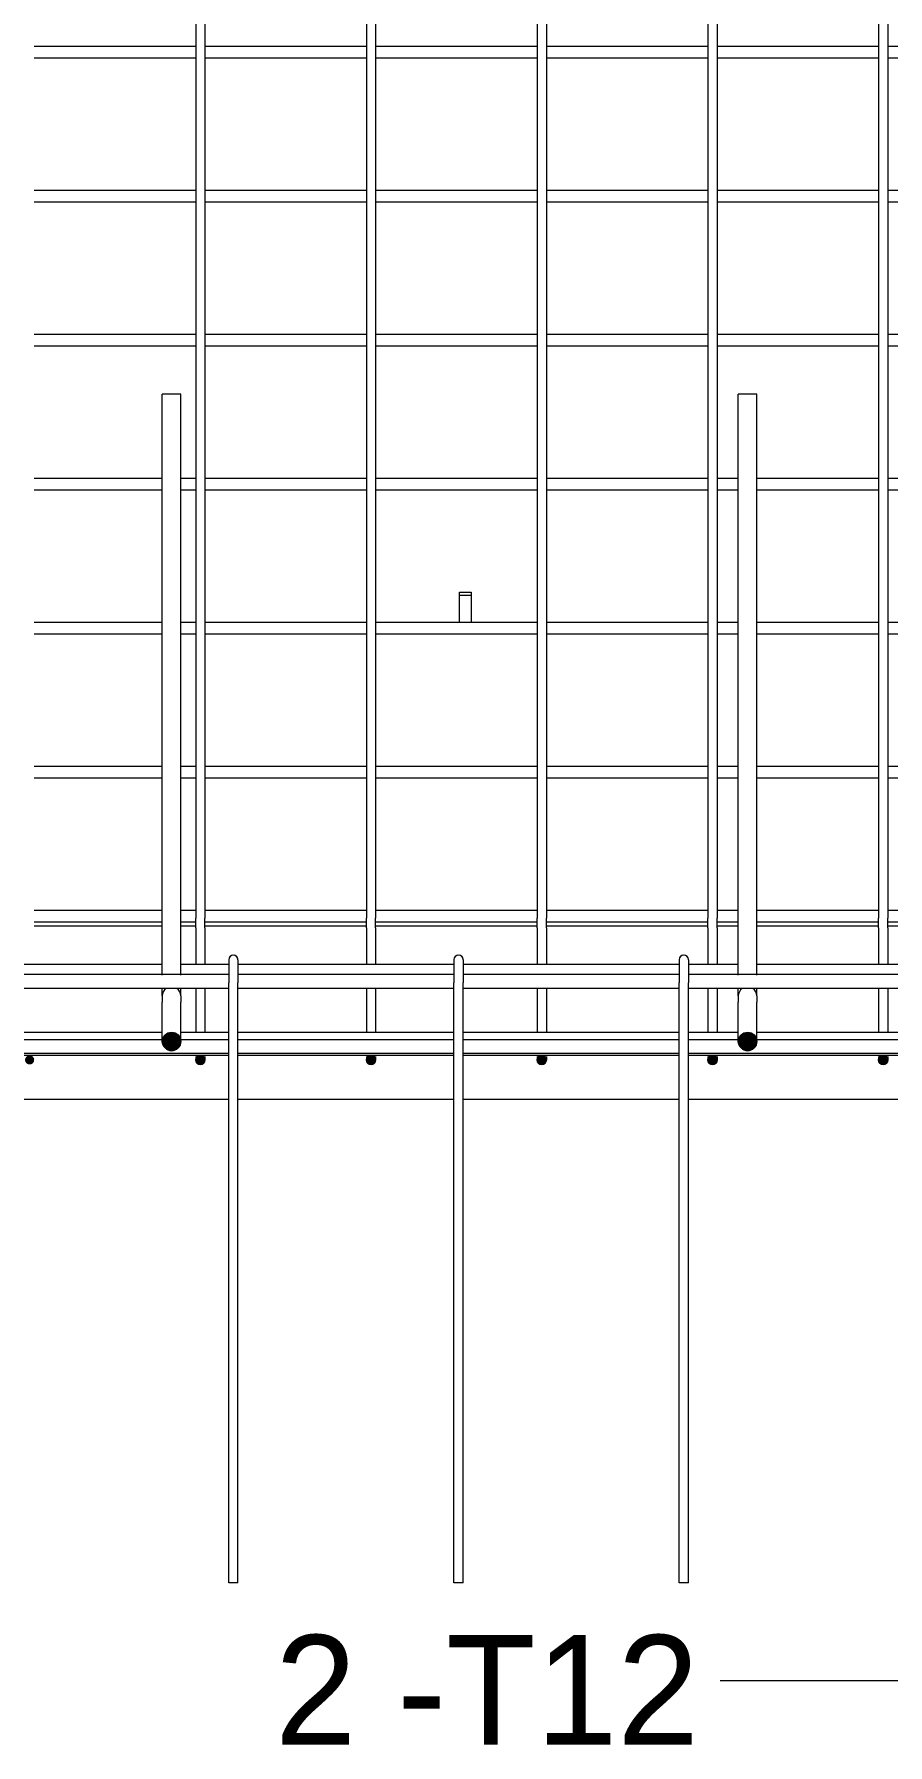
# Model space of a CAD drawing. Header units: millimetres. Extents: x 61914 to 85282, y 2378 to 28606.
# Drawn here: x 64829 to 65570, y 24490 to 25975 of the extents above; entities that cross this region are included whole.
import ezdxf

# ---------------------------------------------------------------- set-up
doc = ezdxf.new("R2010")
doc.units = ezdxf.units.MM
for name, color, linetype, lineweight in [('A-FLOR', 192, 'Continuous', 18), ('A-GENM', 13, 'Continuous', 18), ('S-RBAR', 171, 'Continuous', 18), ('S-RBAR-IDEN', 171, 'Continuous', 9)]:
    doc.layers.add(name, color=color, linetype=linetype, lineweight=lineweight)
doc.styles.add('Nirmala UI', font='Nirmala.ttf', dxfattribs={"height": 95.25})

# ---------------------------------------------------------------- blocks, each defined once
blk = doc.blocks.new('RR spread anchor face based - RR-SA-2_5-150-V1-Elevation Top1')
at = {"layer": 'A-GENM'}
for p, q in [((66318, 25487.9), (66318, 25490.4)), ((66318, 25490.4), (66328, 25490.4)), ((66318, 25464.4), (66318, 25487.9)), ((66318, 25487.9), (66328, 25487.9)), ((66328, 25490.4), (66328, 25487.9)), ((66328, 25487.9), (66328, 25464.4))]:
    blk.add_line(p, q, dxfattribs=at)

msp = doc.modelspace()

# ---------------------------------------------------------------- hatches: boundary and pattern name
at = {"layer": 'S-RBAR'}
h = msp.add_hatch(color=256, dxfattribs=at)
edge = h.paths.add_edge_path()
edge.add_arc((64948.04259, 25100.39395), 8, 0, 360)
for points in [[(64950.51472, 25092.78549), (64956.04259, 25100.39395), (64950.51472, 25108.0024), (64941.57045, 25105.09623), (64941.57045, 25095.69167)], [(65450.51472, 25092.78549), (65456.04259, 25100.39395), (65450.51472, 25108.0024), (65441.57045, 25105.09623), (65441.57045, 25095.69167)], [(64973.04259, 25080.39395), (64977.04259, 25084.39395), (64973.04259, 25088.39395), (64969.04259, 25084.39395)], [(65121.2244, 25080.39395), (65125.2244, 25084.39395), (65121.2244, 25088.39395), (65117.2244, 25084.39395)], [(65269.40622, 25080.39395), (65273.40622, 25084.39395), (65269.40622, 25088.39395), (65265.40622, 25084.39395)], [(65417.58804, 25080.39395), (65421.58804, 25084.39395), (65417.58804, 25088.39395), (65413.58804, 25084.39395)], [(65565.76986, 25080.39395), (65569.76986, 25084.39395), (65565.76986, 25088.39395), (65561.76986, 25084.39395), (65562.71495, 25083.44885)]]:
    msp.add_hatch(color=256, dxfattribs=at).paths.add_polyline_path(points)
h = msp.add_hatch(color=256, dxfattribs=at)
edge = h.paths.add_edge_path()
edge.add_arc((65448.04259, 25100.39395), 8, 0, 360)
h = msp.add_hatch(color=256, dxfattribs=at)
edge = h.paths.add_edge_path()
edge.add_arc((64824.86077, 25084.39395), 4, 0, 360)
h = msp.add_hatch(color=256, dxfattribs=at)
edge = h.paths.add_edge_path()
edge.add_arc((64973.04259, 25084.39395), 4, 0, 360)
h = msp.add_hatch(color=256, dxfattribs=at)
edge = h.paths.add_edge_path()
edge.add_arc((65121.2244, 25084.39395), 4, 0, 360)
h = msp.add_hatch(color=256, dxfattribs=at)
edge = h.paths.add_edge_path()
edge.add_arc((65269.40622, 25084.39395), 4, 0, 360)
h = msp.add_hatch(color=256, dxfattribs=at)
edge = h.paths.add_edge_path()
edge.add_arc((65417.58804, 25084.39395), 4, 0, 360)
h = msp.add_hatch(color=256, dxfattribs=at)
edge = h.paths.add_edge_path()
edge.add_arc((65565.76986, 25084.39395), 4, 0, 360)

# ---------------------------------------------------------------- linework, layer by layer
at = {"layer": 'A-FLOR'}
for p, q in [((64940.04259, 25200.39395), (64828.86077, 25200.39395)), ((64969.04259, 25200.39395), (64956.04259, 25200.39395)), ((65117.2244, 25200.39395), (64977.04259, 25200.39395)), ((65265.40622, 25200.39395), (65125.2244, 25200.39395)), ((65413.58804, 25200.39395), (65273.64915, 25200.39395)), ((65440.04259, 25200.39395), (65421.58804, 25200.39395)), ((65561.76986, 25200.39395), (65456.04259, 25200.39395)), ((65709.95168, 25200.39395), (65569.76986, 25200.39395)), ((64810.20017, 25050.39395), (64997.69628, 25050.39395)), ((65005.69628, 25050.39395), (65193.1924, 25050.39395)), ((65201.1924, 25050.39395), (65388.68851, 25050.39395)), ((65396.68851, 25050.39395), (65584.18462, 25050.39395))]:
    msp.add_line(p, q, dxfattribs=at)
at = {"layer": 'S-RBAR'}
for p, q in [((64969.04259, 26943.23752), (64969.04259, 25207.55037)), ((64977.04259, 26943.23752), (64977.04259, 25207.55037)), ((65117.2244, 26943.23752), (65117.2244, 25207.55037)), ((65125.2244, 26943.23752), (65125.2244, 25207.55037)), ((65265.40622, 26943.23752), (65265.40622, 25207.55037)), ((65273.40622, 26943.23752), (65273.40622, 25207.55037)), ((65413.58804, 26943.23752), (65413.58804, 25207.55037)), ((65421.58804, 26943.23752), (65421.58804, 25207.55037)), ((65561.76986, 26943.23752), (65561.76986, 25207.55037)), ((65569.76986, 26943.23752), (65569.76986, 25207.55037)), ((64828.86077, 25964.39395), (64969.04259, 25964.39395)), ((64977.04259, 25964.39395), (65117.2244, 25964.39395)), ((65125.2244, 25964.39395), (65265.40622, 25964.39395)), ((65273.40622, 25964.39395), (65413.58804, 25964.39395)), ((65421.58804, 25964.39395), (65561.76986, 25964.39395)), ((65569.76986, 25964.39395), (65709.95168, 25964.39395)), ((64828.86077, 25954.39395), (64969.04259, 25954.39395)), ((64977.04259, 25954.39395), (65117.2244, 25954.39395)), ((65125.2244, 25954.39395), (65265.40622, 25954.39395)), ((65273.40622, 25954.39395), (65413.58804, 25954.39395)), ((65421.58804, 25954.39395), (65561.76986, 25954.39395)), ((65569.76986, 25954.39395), (65709.95168, 25954.39395)), ((64828.86077, 25839.39395), (64969.04259, 25839.39395)), ((64828.86077, 25829.39395), (64969.04259, 25829.39395)), ((64977.04259, 25839.39395), (65117.2244, 25839.39395)), ((64977.04259, 25829.39395), (65117.2244, 25829.39395)), ((65125.2244, 25839.39395), (65265.40622, 25839.39395)), ((65125.2244, 25829.39395), (65265.40622, 25829.39395)), ((65273.40622, 25839.39395), (65413.58804, 25839.39395)), ((65273.40622, 25829.39395), (65413.58804, 25829.39395)), ((65421.58804, 25839.39395), (65561.76986, 25839.39395)), ((65421.58804, 25829.39395), (65561.76986, 25829.39395)), ((65569.76986, 25839.39395), (65709.95168, 25839.39395)), ((65569.76986, 25829.39395), (65709.95168, 25829.39395)), ((64828.86077, 25714.39395), (64969.04259, 25714.39395)), ((64977.04259, 25714.39395), (65117.2244, 25714.39395)), ((65125.2244, 25714.39395), (65265.40622, 25714.39395)), ((65273.40622, 25714.39395), (65413.58804, 25714.39395)), ((65421.58804, 25714.39395), (65561.76986, 25714.39395)), ((65569.76986, 25714.39395), (65709.95168, 25714.39395)), ((64828.86077, 25704.39395), (64969.04259, 25704.39395)), ((64977.04259, 25704.39395), (65117.2244, 25704.39395)), ((65125.2244, 25704.39395), (65265.40622, 25704.39395)), ((65273.40622, 25704.39395), (65413.58804, 25704.39395)), ((65421.58804, 25704.39395), (65561.76986, 25704.39395)), ((65569.76986, 25704.39395), (65709.95168, 25704.39395)), ((64956.04259, 25662.29797), (64940.04259, 25662.29797)), ((64940.04259, 25179.92772), (64940.04259, 25662.29797)), ((64956.04259, 25179.92772), (64956.04259, 25662.29797)), ((65456.04259, 25662.29797), (65440.04259, 25662.29797)), ((65440.04259, 25179.92772), (65440.04259, 25662.29797)), ((65456.04259, 25179.92772), (65456.04259, 25662.29797)), ((64828.86077, 25589.39395), (64940.04259, 25589.39395)), ((64956.04259, 25589.39395), (64969.04259, 25589.39395)), ((64977.04259, 25589.39395), (65117.2244, 25589.39395)), ((65125.2244, 25589.39395), (65265.40622, 25589.39395)), ((65273.40622, 25589.39395), (65413.58804, 25589.39395)), ((65421.58804, 25589.39395), (65440.04259, 25589.39395)), ((65456.04259, 25589.39395), (65561.76986, 25589.39395)), ((65569.76986, 25589.39395), (65709.95168, 25589.39395)), ((64828.86077, 25579.39395), (64940.04259, 25579.39395)), ((64956.04259, 25579.39395), (64969.04259, 25579.39395)), ((64977.04259, 25579.39395), (65117.2244, 25579.39395)), ((65125.2244, 25579.39395), (65265.40622, 25579.39395)), ((65273.40622, 25579.39395), (65413.58804, 25579.39395)), ((65421.58804, 25579.39395), (65440.04259, 25579.39395)), ((65456.04259, 25579.39395), (65561.76986, 25579.39395)), ((65569.76986, 25579.39395), (65709.95168, 25579.39395)), ((64828.86077, 25464.39395), (64940.04259, 25464.39395)), ((64956.04259, 25464.39395), (64969.04259, 25464.39395)), ((64977.04259, 25464.39395), (65117.2244, 25464.39395)), ((65125.2244, 25464.39395), (65265.40622, 25464.39395)), ((65273.64915, 25464.39395), (65413.58804, 25464.39395)), ((65421.58804, 25464.39395), (65440.04259, 25464.39395)), ((65456.04259, 25464.39395), (65561.76986, 25464.39395)), ((65569.76986, 25464.39395), (65709.95168, 25464.39395)), ((64828.86077, 25454.39395), (64940.04259, 25454.39395)), ((64956.04259, 25454.39395), (64969.04259, 25454.39395)), ((64977.04259, 25454.39395), (65117.2244, 25454.39395)), ((65125.2244, 25454.39395), (65265.40622, 25454.39395)), ((65273.64915, 25454.39395), (65413.58804, 25454.39395)), ((65421.58804, 25454.39395), (65440.04259, 25454.39395)), ((65456.04259, 25454.39395), (65561.76986, 25454.39395)), ((65569.76986, 25454.39395), (65709.95168, 25454.39395)), ((64828.86077, 25339.39395), (64940.04259, 25339.39395)), ((64956.04259, 25339.39395), (64969.04259, 25339.39395)), ((64977.04259, 25339.39395), (65117.2244, 25339.39395)), ((65125.2244, 25339.39395), (65265.40622, 25339.39395)), ((65273.40622, 25339.39395), (65413.58804, 25339.39395)), ((65421.58804, 25339.39395), (65440.04259, 25339.39395)), ((65456.04259, 25339.39395), (65561.76986, 25339.39395)), ((65569.76986, 25339.39395), (65709.95168, 25339.39395)), ((64828.86077, 25329.39395), (64940.04259, 25329.39395)), ((64956.04259, 25329.39395), (64969.04259, 25329.39395)), ((64977.04259, 25329.39395), (65117.2244, 25329.39395)), ((65125.2244, 25329.39395), (65265.40622, 25329.39395)), ((65273.40622, 25329.39395), (65413.58804, 25329.39395)), ((65421.58804, 25329.39395), (65440.04259, 25329.39395)), ((65456.04259, 25329.39395), (65561.76986, 25329.39395)), ((65569.76986, 25329.39395), (65709.95168, 25329.39395)), ((64828.86077, 25214.39395), (64940.04259, 25214.39395)), ((64828.86077, 25204.39395), (64940.04259, 25204.39395)), ((64956.04259, 25214.39395), (64969.04259, 25214.39395)), ((64956.04259, 25204.39395), (64969.04259, 25204.39395)), ((64969.04259, 25199.09801), (64969.04259, 25207.55037)), ((64977.04259, 25214.39395), (65117.2244, 25214.39395)), ((64977.04259, 25199.09801), (64977.04259, 25207.55037)), ((64977.04259, 25204.39395), (65117.2244, 25204.39395)), ((65117.2244, 25199.09801), (65117.2244, 25207.55037)), ((65125.2244, 25214.39395), (65265.40622, 25214.39395)), ((65125.2244, 25199.09801), (65125.2244, 25207.55037)), ((65125.2244, 25204.39395), (65265.40622, 25204.39395)), ((65265.40622, 25199.09801), (65265.40622, 25207.55037)), ((65273.40622, 25199.09801), (65273.40622, 25207.55037)), ((65273.64915, 25214.39395), (65413.58804, 25214.39395)), ((65273.64915, 25204.39395), (65413.58804, 25204.39395)), ((65413.58804, 25199.09801), (65413.58804, 25207.55037)), ((65421.58804, 25214.39395), (65440.04259, 25214.39395)), ((65421.58804, 25199.09801), (65421.58804, 25207.55037)), ((65421.58804, 25204.39395), (65440.04259, 25204.39395)), ((65456.04259, 25214.39395), (65561.76986, 25214.39395)), ((65456.04259, 25204.39395), (65561.76986, 25204.39395)), ((65561.76986, 25199.09801), (65561.76986, 25207.55037)), ((65569.76986, 25214.39395), (65709.95168, 25214.39395)), ((65569.76986, 25199.09801), (65569.76986, 25207.55037)), ((65569.76986, 25204.39395), (65709.95168, 25204.39395)), ((64969.04259, 25199.09801), (64969.04259, 25185.68988)), ((64977.04259, 25199.09801), (64977.04259, 25185.68988)), ((65117.2244, 25199.09801), (65117.2244, 25185.68988)), ((65125.2244, 25199.09801), (65125.2244, 25185.68988)), ((65265.40622, 25199.09801), (65265.40622, 25185.68988)), ((65273.40622, 25199.09801), (65273.40622, 25185.68988)), ((65413.58804, 25199.09801), (65413.58804, 25185.68988)), ((65421.58804, 25199.09801), (65421.58804, 25185.68988)), ((65561.76986, 25199.09801), (65561.76986, 25185.68988)), ((65569.76986, 25199.09801), (65569.76986, 25185.68988)), ((64940.04259, 25158.05864), (64940.04259, 25179.92772)), ((64956.04259, 25158.05864), (64956.04259, 25179.92772)), ((64969.04259, 25185.68988), (64969.04259, 25177.23752)), ((64969.04259, 25177.23752), (64969.04259, 25167.39395)), ((64977.04259, 25185.68988), (64977.04259, 25177.23752)), ((64977.04259, 25177.23752), (64977.04259, 25167.39395)), ((65117.2244, 25185.68988), (65117.2244, 25177.23752)), ((65117.2244, 25177.23752), (65117.2244, 25167.39395)), ((65125.2244, 25185.68988), (65125.2244, 25177.23752)), ((65125.2244, 25177.23752), (65125.2244, 25167.39395)), ((65265.40622, 25185.68988), (65265.40622, 25177.23752)), ((65265.40622, 25177.23752), (65265.40622, 25167.39395)), ((65273.40622, 25185.68988), (65273.40622, 25177.23752)), ((65273.40622, 25177.23752), (65273.40622, 25167.39395)), ((65413.58804, 25185.68988), (65413.58804, 25177.23752)), ((65413.58804, 25177.23752), (65413.58804, 25167.39395)), ((65421.58804, 25185.68988), (65421.58804, 25177.23752)), ((65421.58804, 25177.23752), (65421.58804, 25167.39395)), ((65440.04259, 25158.05864), (65440.04259, 25179.92772)), ((65456.04259, 25158.05864), (65456.04259, 25179.92772)), ((65561.76986, 25185.68988), (65561.76986, 25177.23752)), ((65561.76986, 25177.23752), (65561.76986, 25167.39395)), ((65569.76986, 25185.68988), (65569.76986, 25177.23752)), ((65569.76986, 25177.23752), (65569.76986, 25167.39395)), ((64810.20017, 25167.39395), (64940.04259, 25167.39395)), ((64997.69628, 25158.39395), (64810.20017, 25158.39395)), ((64956.04259, 25167.39395), (64997.69628, 25167.39395)), ((64997.69628, 25171.39395), (64997.69628, 25151.39395)), ((64997.69628, 25171.39395), (64997.69628, 25151.39395)), ((65005.69628, 25171.39395), (65005.69628, 25165.53608)), ((65005.69628, 25171.39395), (65005.69628, 25165.53608)), ((65005.69628, 25167.39395), (65193.1924, 25167.39395)), ((65005.69628, 25165.53608), (65005.69628, 25151.39395)), ((65193.1924, 25158.39395), (65005.69628, 25158.39395)), ((65193.1924, 25171.39395), (65193.1924, 25151.39395)), ((65193.1924, 25171.39395), (65193.1924, 25151.39395)), ((65201.1924, 25171.39395), (65201.1924, 25165.53608)), ((65201.1924, 25171.39395), (65201.1924, 25165.53608)), ((65201.1924, 25167.39395), (65388.68851, 25167.39395)), ((65201.1924, 25165.53608), (65201.1924, 25151.39395)), ((65388.68851, 25158.39395), (65201.1924, 25158.39395)), ((65388.68851, 25171.39395), (65388.68851, 25151.39395)), ((65388.68851, 25171.39395), (65388.68851, 25151.39395)), ((65396.68851, 25171.39395), (65396.68851, 25165.53608)), ((65396.68851, 25171.39395), (65396.68851, 25165.53608)), ((65396.68851, 25167.39395), (65440.04259, 25167.39395)), ((65396.68851, 25165.53608), (65396.68851, 25151.39395)), ((65584.18462, 25158.39395), (65396.68851, 25158.39395)), ((65456.04259, 25167.39395), (65584.18462, 25167.39395)), ((64997.69628, 25146.39395), (64810.20017, 25146.39395)), ((64940.04259, 25139.92772), (64940.04259, 25146.10561)), ((64956.04259, 25139.92772), (64956.04259, 25146.10561)), ((64969.04259, 25146.39395), (64969.04259, 25108.39395)), ((64977.04259, 25146.39395), (64977.04259, 25108.39395)), ((64997.69628, 24630.39395), (64997.69628, 25151.39395)), ((64997.69628, 25104.39395), (64997.69628, 25151.39395)), ((65005.69628, 24630.39395), (65005.69628, 25151.39395)), ((65005.69628, 25104.39395), (65005.69628, 25151.39395)), ((65193.1924, 25146.39395), (65005.69628, 25146.39395)), ((65117.2244, 25146.39395), (65117.2244, 25108.39395)), ((65125.2244, 25146.39395), (65125.2244, 25108.39395)), ((65193.1924, 24630.39395), (65193.1924, 25151.39395)), ((65193.1924, 25104.39395), (65193.1924, 25151.39395)), ((65201.1924, 24630.39395), (65201.1924, 25151.39395)), ((65201.1924, 25104.39395), (65201.1924, 25151.39395)), ((65388.68851, 25146.39395), (65201.1924, 25146.39395)), ((65265.40622, 25146.39395), (65265.40622, 25108.39395)), ((65273.40622, 25146.39395), (65273.40622, 25108.39395)), ((65388.68851, 24630.39395), (65388.68851, 25151.39395)), ((65388.68851, 25104.39395), (65388.68851, 25151.39395)), ((65396.68851, 24630.39395), (65396.68851, 25151.39395)), ((65396.68851, 25104.39395), (65396.68851, 25151.39395)), ((65584.18462, 25146.39395), (65396.68851, 25146.39395)), ((65413.58804, 25146.39395), (65413.58804, 25108.39395)), ((65421.58804, 25146.39395), (65421.58804, 25108.39395)), ((65440.04259, 25139.92772), (65440.04259, 25146.10561)), ((65456.04259, 25139.92772), (65456.04259, 25146.10561)), ((65561.76986, 25146.39395), (65561.76986, 25108.39395)), ((65569.76986, 25146.39395), (65569.76986, 25108.39395)), ((64940.04259, 25139.92772), (64940.04259, 25134.40509)), ((64940.04259, 25105.91658), (64940.04259, 25134.40509)), ((64956.04259, 25139.92772), (64956.04259, 25134.40509)), ((64956.04259, 25105.91658), (64956.04259, 25134.40509)), ((65440.04259, 25139.92772), (65440.04259, 25134.40509)), ((65440.04259, 25105.91658), (65440.04259, 25134.40509)), ((65456.04259, 25139.92772), (65456.04259, 25134.40509)), ((65456.04259, 25105.91658), (65456.04259, 25134.40509)), ((64810.20017, 25108.39395), (64940.04259, 25108.39395)), ((64940.04259, 25101.89654), (64810.20017, 25101.89654)), ((64940.04259, 25100.39395), (64940.04259, 25105.91658)), ((64950.51472, 25108.0024), (64941.57045, 25105.09623)), ((64941.57045, 25105.09623), (64941.57045, 25095.69167)), ((64956.04259, 25100.39395), (64950.51472, 25108.0024)), ((64950.51472, 25092.78549), (64956.04259, 25100.39395)), ((64956.04259, 25108.39395), (64997.69628, 25108.39395)), ((64956.04259, 25100.39395), (64956.04259, 25105.91658)), ((64997.69628, 25101.89654), (64956.04259, 25101.89654)), ((65005.69628, 25108.39395), (65193.1924, 25108.39395)), ((65193.1924, 25101.89654), (65005.69628, 25101.89654)), ((65201.1924, 25108.39395), (65388.68851, 25108.39395)), ((65388.68851, 25101.89654), (65201.1924, 25101.89654)), ((65396.68851, 25108.39395), (65440.04259, 25108.39395)), ((65440.04259, 25101.89654), (65396.68851, 25101.89654)), ((65440.04259, 25100.39395), (65440.04259, 25105.91658)), ((65450.51472, 25108.0024), (65441.57045, 25105.09623)), ((65441.57045, 25105.09623), (65441.57045, 25095.69167)), ((65456.04259, 25100.39395), (65450.51472, 25108.0024)), ((65450.51472, 25092.78549), (65456.04259, 25100.39395)), ((65456.04259, 25108.39395), (65584.18462, 25108.39395)), ((65456.04259, 25100.39395), (65456.04259, 25105.91658)), ((65584.18462, 25101.89654), (65456.04259, 25101.89654)), ((64997.69628, 25089.89654), (64810.20017, 25089.89654)), ((64810.20017, 25088.39395), (64997.69628, 25088.39395)), ((64941.57045, 25095.69167), (64950.51472, 25092.78549)), ((64973.04259, 25088.39395), (64969.04259, 25084.39395)), ((64969.04259, 25087.20188), (64969.04259, 25084.39395)), ((64969.04259, 25084.39395), (64973.04259, 25080.39395)), ((64977.04259, 25084.39395), (64973.04259, 25088.39395)), ((64973.04259, 25080.39395), (64977.04259, 25084.39395)), ((64977.04259, 25087.20188), (64977.04259, 25084.39395)), ((65193.1924, 25089.89654), (65005.69628, 25089.89654)), ((65005.69628, 25088.39395), (65193.1924, 25088.39395)), ((65121.2244, 25088.39395), (65117.2244, 25084.39395)), ((65117.2244, 25087.20188), (65117.2244, 25084.39395)), ((65117.2244, 25084.39395), (65121.2244, 25080.39395)), ((65125.2244, 25084.39395), (65121.2244, 25088.39395)), ((65121.2244, 25080.39395), (65125.2244, 25084.39395)), ((65125.2244, 25087.20188), (65125.2244, 25084.39395)), ((65388.68851, 25089.89654), (65201.1924, 25089.89654)), ((65201.1924, 25088.39395), (65388.68851, 25088.39395)), ((65269.40622, 25088.39395), (65265.40622, 25084.39395)), ((65265.40622, 25087.20188), (65265.40622, 25084.39395)), ((65265.40622, 25084.39395), (65269.40622, 25080.39395)), ((65273.40622, 25084.39395), (65269.40622, 25088.39395)), ((65269.40622, 25080.39395), (65273.40622, 25084.39395)), ((65273.40622, 25087.20188), (65273.40622, 25084.39395)), ((65584.18462, 25089.89654), (65396.68851, 25089.89654)), ((65396.68851, 25088.39395), (65584.18462, 25088.39395)), ((65417.58804, 25088.39395), (65413.58804, 25084.39395)), ((65413.58804, 25087.20188), (65413.58804, 25084.39395)), ((65413.58804, 25084.39395), (65417.58804, 25080.39395)), ((65421.58804, 25084.39395), (65417.58804, 25088.39395)), ((65417.58804, 25080.39395), (65421.58804, 25084.39395)), ((65421.58804, 25087.20188), (65421.58804, 25084.39395)), ((65441.57045, 25095.69167), (65450.51472, 25092.78549)), ((65565.76986, 25088.39395), (65561.76986, 25084.39395)), ((65561.76986, 25087.20188), (65561.76986, 25084.39395)), ((65561.76986, 25084.39395), (65562.71495, 25083.44885)), ((65562.71495, 25083.44885), (65565.76986, 25080.39395)), ((65569.76986, 25084.39395), (65565.76986, 25088.39395)), ((65565.76986, 25080.39395), (65569.76986, 25084.39395)), ((65569.76986, 25087.20188), (65569.76986, 25084.39395)), ((65005.69628, 24630.39395), (64997.69628, 24630.39395)), ((65201.1924, 24630.39395), (65193.1924, 24630.39395)), ((65396.68851, 24630.39395), (65388.68851, 24630.39395))]:
    msp.add_line(p, q, dxfattribs=at)
for centre, radius in [((64948.04259, 25100.39395), 8), ((65448.04259, 25100.39395), 8), ((64973.04259, 25084.39395), 4), ((65121.2244, 25084.39395), 4), ((65269.40622, 25084.39395), 4), ((65417.58804, 25084.39395), 4), ((65565.76986, 25084.39395), 4)]:
    msp.add_circle(centre, radius, dxfattribs=at)
for centre, radius, start, end in [((65001.69628, 25171.39395), 4, 0, 180), ((65001.69628, 25171.39395), 4, 0, 180), ((65001.69628, 25171.39395), 4, 105, 150), ((65001.69628, 25171.39395), 4, 30, 75), ((65197.1924, 25171.39395), 4, 0, 180), ((65197.1924, 25171.39395), 4, 0, 180), ((65197.1924, 25171.39395), 4, 105, 150), ((65197.1924, 25171.39395), 4, 30, 75), ((65392.68851, 25171.39395), 4, 0, 180), ((65392.68851, 25171.39395), 4, 0, 180), ((65392.68851, 25171.39395), 4, 105, 150), ((65392.68851, 25171.39395), 4, 30, 75), ((65001.69628, 25171.39395), 4, 0, 15), ((65197.1924, 25171.39395), 4, 0, 15), ((65392.68851, 25171.39395), 4, 0, 15), ((64948.04259, 25139.92772), 8, 125.45062465, 180), ((64948.04259, 25139.92772), 8, 0, 54.54937535), ((65448.04259, 25139.92772), 8, 125.45062465, 180), ((65448.04259, 25139.92772), 8, 0, 54.54937535), ((64948.04259, 25100.39395), 8, 180, 360), ((65448.04259, 25100.39395), 8, 180, 360), ((64973.04259, 25084.39395), 4, 180, 0), ((65121.2244, 25084.39395), 4, 180, 0), ((65269.40622, 25084.39395), 4, 180, 0), ((65417.58804, 25084.39395), 4, 180, 0), ((65565.76986, 25084.39395), 4, 180, 0)]:
    msp.add_arc(centre, radius, start, end, dxfattribs=at)
at = {"layer": 'S-RBAR-IDEN'}
msp.add_line((65586.4623, 24545.29956), (65424.15514, 24545.29956), dxfattribs=at)

# ---------------------------------------------------------------- block references
at = {"layer": 'A-GENM'}
msp.add_blockref('RR spread anchor face based - RR-SA-2_5-150-V1-Elevation Top1', (-1120, 0), dxfattribs=at)

# ---------------------------------------------------------------- texts
at = {"layer": 'S-RBAR-IDEN', "insert": (65037.75514, 24585.02872), "char_height": 95.25, "width": 464.97875, "attachment_point": 1, "style": 'Nirmala UI'}
msp.add_mtext('2 -T12', dxfattribs=at)

doc.saveas('drawing.dxf')
